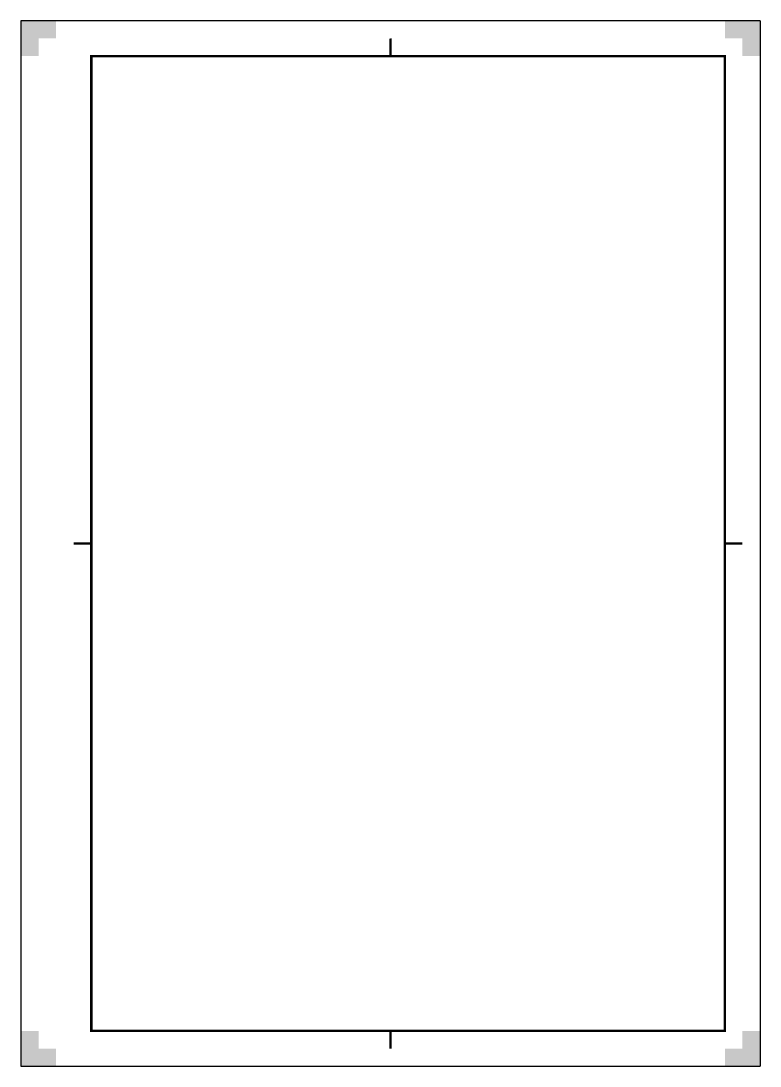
# Model space of a CAD drawing. Extents: x 0 to 210, y 0 to 297.
import ezdxf

# ---------------------------------------------------------------- set-up
doc = ezdxf.new("R2010")
doc.units = 0
doc.header["$LTSCALE"] = 0.2
for name, color, linetype, lineweight in [('X-XX-AL-TEKENBLAD_KADER-G', 7, 'Continuous', 25), ('X-XX-AL-TEKENBLAD_KADER_AFSNIJMARKERING-G', 7, 'Continuous', 25), ('X-XX-AL-TEKENBLAD_KADER_CENTERMARKERING-G', 7, 'Continuous', 25)]:
    doc.layers.add(name, color=color, linetype=linetype, lineweight=lineweight)

msp = doc.modelspace()

# ---------------------------------------------------------------- hatches: boundary and pattern name
at = {"layer": 'X-XX-AL-TEKENBLAD_KADER_AFSNIJMARKERING-G'}
for points in [[(10, 297), (0, 297), (0, 287), (5, 287), (5, 292), (10, 292)], [(210, 287), (210, 297), (200, 297), (200, 292), (205, 292), (205, 287)], [(0, 10), (0, 0), (10, 0), (10, 5), (5, 5), (5, 10)], [(200, 0), (210, 0), (210, 10), (205, 10), (205, 5), (200, 5)]]:
    msp.add_hatch(color=256, dxfattribs=at).paths.add_polyline_path(points)

# ---------------------------------------------------------------- linework, layer by layer
at = {"layer": 'X-XX-AL-TEKENBLAD_KADER-G'}
for p, q in [((210, 297), (0, 297)), ((0, 297), (0, 0)), ((210, 297), (210, 0)), ((0, 0), (210, 0))]:
    msp.add_line(p, q, dxfattribs=at)
at = {"layer": 'X-XX-AL-TEKENBLAD_KADER-G', "const_width": 0.7, "flags": 128}
msp.add_lwpolyline([(20, 10), (200, 10), (200, 287), (20, 287)], close=True, dxfattribs=at)
at = {"layer": 'X-XX-AL-TEKENBLAD_KADER_CENTERMARKERING-G', "const_width": 0.7, "flags": 128}
for points in [[(105, 292), (105.02, 287)], [(15, 148.5), (20.17, 148.5)], [(205, 148.5), (200, 148.5)], [(105, 5), (105, 9.98)]]:
    msp.add_lwpolyline(points, dxfattribs=at)

doc.saveas('drawing.dxf')
